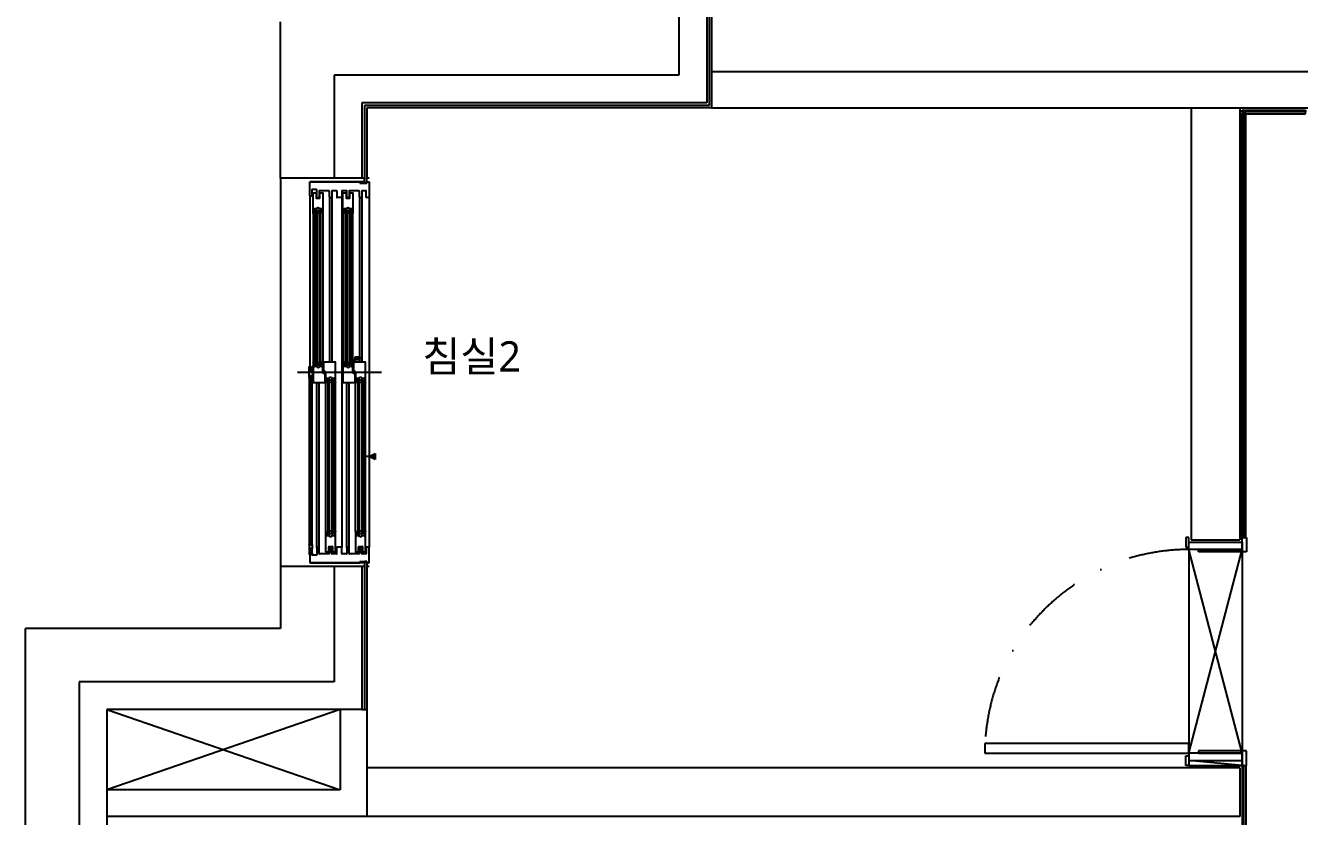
# Model space of a CAD drawing. Header units: millimetres. Extents: x -33000 to 294000, y 0 to 42408.
# Drawn here: x 49606 to 54876, y 17030 to 20289 of the extents above; entities that cross this region are included whole.
import ezdxf
from ezdxf.enums import TextEntityAlignment as Align

# ---------------------------------------------------------------- set-up
doc = ezdxf.new("R2010")
doc.units = ezdxf.units.MM
doc.header["$LTSCALE"] = 50
doc.linetypes.add('DASHDOTX2', pattern=[2, 1, -0.5, 0, -0.5])
doc.layers.add('arch', color=8, linetype='Continuous')
doc.layers.add('실명', color=9, linetype='Continuous')
doc.styles.add('FORTELINE', font='malgun.ttf')

msp = doc.modelspace()

# ---------------------------------------------------------------- hatches: boundary and pattern name
at = {"layer": 'arch'}
h = msp.add_hatch(color=256, dxfattribs=at)
h.dxf.hatch_style = 1
h.paths.add_polyline_path([(51046.2, 18525), (51046.2, 18500), (51021.2, 18512.5)])

# ---------------------------------------------------------------- linework, layer by layer
for p, q in [((52296.2, 20809.6), (52296.2, 20084.6)), ((52411.2, 20809.6), (52411.2, 19969.6)), ((52421.2, 20809.6), (52421.2, 19959.6)), ((52431.2, 20809.6), (52431.2, 19949.6)), ((50656.2, 19659.6), (50656.2, 20304.6)), ((50876.2, 20084.6), (50876.2, 19659.6)), ((52296.2, 20084.6), (50876.2, 20084.6)), ((52431.2, 20099.6), (54886.2, 20099.6)), ((50991.2, 19969.6), (50991.2, 19659.6)), ((52411.2, 19969.6), (50991.2, 19969.6)), ((51001.2, 19959.6), (51001.2, 19659.6)), ((52421.2, 19959.6), (51001.2, 19959.6)), ((51011.2, 19949.6), (51011.2, 19659.6)), ((52431.2, 19949.6), (51011.2, 19949.6)), ((52431.2, 19949.6), (54886.2, 19949.6)), ((54406.2, 19949.6), (54406.2, 18169.6)), ((54406.2, 19949.6), (54606.2, 19949.6)), ((54606.2, 19949.6), (54606.2, 18169.6)), ((54616.2, 19933.6), (54616.2, 19939.6)), ((54616.2, 19939.6), (54876.2, 19939.6)), ((54616.2, 19933.6), (54616.2, 19924.6)), ((54876.2, 19933.6), (54616.2, 19933.6)), ((54616.2, 19924.6), (54876.2, 19924.6)), ((54616.2, 19924.6), (54622.2, 19924.6)), ((54616.2, 18179.6), (54616.2, 19924.6)), ((54631.2, 19924.6), (54622.2, 19924.6)), ((54622.2, 19924.6), (54622.2, 18179.6)), ((54631.2, 18179.6), (54631.2, 19924.6)), ((54876.2, 19939.6), (54876.2, 19933.6)), ((54876.2, 19924.6), (54876.2, 19933.6)), ((50876.2, 19659.6), (50656.2, 19659.6)), ((50656.2, 19659.6), (50656.2, 18059.6)), ((51001.7, 19659.6), (50776.2, 19659.6)), ((51001.7, 19638.6), (51001.7, 19659.6)), ((51021.2, 19659.6), (51011.2, 19659.6)), ((51011.2, 19638.6), (51011.2, 19659.6)), ((51001.7, 19644.6), (50776.2, 19644.6)), ((50776.2, 19644.6), (50983.2, 19644.6)), ((50776.2, 19586.6), (50776.2, 19644.6)), ((50784.2, 19611.6), (50784.2, 19586.6)), ((50804.2, 19612.6), (50785.2, 19612.6)), ((50805.2, 19583.1), (50805.2, 19611.6)), ((50815.2, 19606.6), (50815.2, 19583.1)), ((50856.2, 19607.6), (50816.2, 19607.6)), ((50857.2, 19583.1), (50857.2, 19606.6)), ((50867.2, 19606.6), (50867.2, 19583.1)), ((50886.7, 19607.6), (50868.2, 19607.6)), ((50887.7, 19606.6), (50887.7, 19580.6)), ((50908.2, 19606.6), (50908.2, 19580.6)), ((50927.7, 19607.6), (50909.2, 19607.6)), ((50928.7, 19583.1), (50928.7, 19606.6)), ((50938.7, 19606.6), (50938.7, 19583.1)), ((50979.7, 19607.6), (50939.7, 19607.6)), ((50980.7, 19583.1), (50980.7, 19606.6)), ((50983.2, 19638.6), (50983.2, 19644.6)), ((50983.2, 19638.6), (51011.2, 19638.6)), ((50990.7, 19606.6), (50990.7, 19583.1)), ((51008.2, 19607.6), (50991.7, 19607.6)), ((51011.2, 19638.6), (51001.7, 19638.6)), ((51009.2, 19580.6), (51009.2, 19606.6)), ((51011.2, 19644.6), (51011.2, 19638.6)), ((51011.2, 19644.6), (51021.2, 19644.6)), ((51021.2, 19644.6), (51021.2, 19580.6)), ((50776.2, 19586.6), (50776.2, 18860)), ((50783.2, 19585.6), (50777.2, 19585.6)), ((50789.7, 19515.1), (50789.7, 19599.1)), ((50790.2, 19599.6), (50801.7, 19599.6)), ((50802.2, 19599.1), (50802.2, 19578.3)), ((50803.2, 19577.3), (50817.2, 19577.3)), ((50806.3, 19582.6), (50805.7, 19582.6)), ((50814.7, 19582.6), (50814.1, 19582.6)), ((50818.2, 19578.3), (50818.2, 19599.1)), ((50818.7, 19599.6), (50830.2, 19599.6)), ((50830.7, 19599.1), (50830.7, 19515.1)), ((50857.2, 19583.1), (50857.2, 18902.1)), ((50858.3, 19582.6), (50857.7, 19582.6)), ((50866.7, 19582.6), (50866.1, 19582.6)), ((50867.2, 19583.1), (50867.2, 18902.1)), ((50907.2, 19579.6), (50888.7, 19579.6)), ((50908.2, 19580.6), (50908.2, 18138.6)), ((50913.2, 19515.1), (50913.2, 19599.1)), ((50913.7, 19599.6), (50925.2, 19599.6)), ((50925.7, 19599.1), (50925.7, 19578.3)), ((50926.7, 19577.3), (50940.7, 19577.3)), ((50929.8, 19582.6), (50929.2, 19582.6)), ((50938.2, 19582.6), (50937.6, 19582.6)), ((50941.7, 19578.3), (50941.7, 19599.1)), ((50942.2, 19599.6), (50953.7, 19599.6)), ((50954.2, 19599.1), (50954.2, 19515.1)), ((50980.7, 19583.1), (50980.7, 18921.6)), ((50981.8, 19582.6), (50981.2, 19582.6)), ((50990.2, 19582.6), (50989.6, 19582.6)), ((50990.7, 19583.1), (50990.7, 18902.1)), ((51020.2, 19579.6), (51010.2, 19579.6)), ((51021.2, 19580.6), (51021.2, 18138.6)), ((50789.7, 19515.1), (50789.7, 18901.6)), ((50797.2, 19516.6), (50790.7, 19516.6)), ((50790.7, 19516.6), (50790.7, 19515.1)), ((50794.7, 19533.1), (50794.7, 19518.1)), ((50794.7, 19518.1), (50795.7, 19518.1)), ((50805.4, 19533.6), (50795.2, 19533.6)), ((50796.2, 19518.6), (50796.2, 19521.6)), ((50796.2, 19521.6), (50797.7, 19521.6)), ((50796.7, 19516.6), (50799.2, 19514)), ((50797.7, 19521.6), (50797.7, 19517.1)), ((50799.2, 19526.6), (50799.2, 18890.1)), ((50799.2, 19526.6), (50821.2, 19526.6)), ((50805.2, 19526.6), (50805.2, 18890.1)), ((50805.2, 19516.6), (50815.2, 19516.6)), ((50807.6, 19536.9), (50805.9, 19533.9)), ((50812.4, 19537.1), (50808, 19537.1)), ((50814.6, 19533.9), (50812.9, 19536.9)), ((50825.2, 19533.6), (50815, 19533.6)), ((50815.2, 19526.6), (50815.2, 18890.1)), ((50821.2, 19526.6), (50821.2, 18890.1)), ((50823.8, 19516.6), (50821.2, 19514)), ((50822.7, 19517.1), (50822.7, 19521.6)), ((50822.7, 19521.6), (50824.2, 19521.6)), ((50829.7, 19516.6), (50823.2, 19516.6)), ((50824.2, 19521.6), (50824.2, 19518.6)), ((50824.7, 19518.1), (50825.7, 19518.1)), ((50825.7, 19518.1), (50825.7, 19533.1)), ((50829.7, 19515.1), (50829.7, 19516.6)), ((50830.7, 19515.1), (50830.7, 18901.6)), ((50913.2, 19515.1), (50913.2, 18901.6)), ((50920.7, 19516.6), (50914.2, 19516.6)), ((50914.2, 19516.6), (50914.2, 19515.1)), ((50918.2, 19533.1), (50918.2, 19518.1)), ((50918.2, 19518.1), (50919.2, 19518.1)), ((50928.9, 19533.6), (50918.7, 19533.6)), ((50919.7, 19518.6), (50919.7, 19521.6)), ((50919.7, 19521.6), (50921.2, 19521.6)), ((50920.2, 19516.6), (50922.7, 19514)), ((50921.2, 19521.6), (50921.2, 19517.1)), ((50922.7, 19526.6), (50944.7, 19526.6)), ((50922.7, 19526.6), (50922.7, 18890.1)), ((50928.7, 19526.6), (50928.7, 18890.1)), ((50928.7, 19516.6), (50938.7, 19516.6)), ((50931.1, 19536.9), (50929.4, 19533.9)), ((50935.9, 19537.1), (50931.5, 19537.1)), ((50938.1, 19533.9), (50936.4, 19536.9)), ((50948.7, 19533.6), (50938.5, 19533.6)), ((50938.7, 19526.6), (50938.7, 18890.1)), ((50944.7, 19526.6), (50944.7, 18890.1)), ((50947.3, 19516.6), (50944.7, 19514)), ((50946.2, 19517.1), (50946.2, 19521.6)), ((50946.2, 19521.6), (50947.7, 19521.6)), ((50953.2, 19516.6), (50946.7, 19516.6)), ((50947.7, 19521.6), (50947.7, 19518.6)), ((50948.2, 19518.1), (50949.2, 19518.1)), ((50949.2, 19518.1), (50949.2, 19533.1)), ((50953.2, 19515.1), (50953.2, 19516.6)), ((50954.2, 18901.6), (50954.2, 19515.1)), ((50961.5, 18920.6), (50961.2, 18913)), ((50983.6, 18921.6), (50962.5, 18921.6)), ((50965, 18918.5), (50983.4, 18921.4)), ((50984.6, 18920.6), (50984.6, 18915.3)), ((50774.2, 18844), (50774.2, 18882.5)), ((50775.2, 18882.5), (50775.2, 18860.5)), ((50785.2, 18860.5), (50785.2, 18882.5)), ((50785.7, 18883), (50787.7, 18883)), ((50786.2, 18882), (50786.2, 18860.5)), ((50787.4, 18882), (50786.2, 18882)), ((50787.4, 18880.5), (50787.4, 18882)), ((50788.2, 18880.5), (50787.4, 18880.5)), ((50788.2, 18882.5), (50788.2, 18880.5)), ((50789.7, 18901.6), (50789.7, 18817.6)), ((50790.7, 18900.1), (50790.7, 18901.6)), ((50797.2, 18900.1), (50790.7, 18900.1)), ((50794.7, 18883.6), (50794.7, 18898.6)), ((50794.7, 18898.6), (50795.7, 18898.6)), ((50805.9, 18883.1), (50795.2, 18883.1)), ((50796.2, 18898.1), (50796.2, 18895.1)), ((50796.2, 18895.1), (50797.7, 18895.1)), ((50796.7, 18900.1), (50799.2, 18902.7)), ((50797.7, 18895.1), (50797.7, 18899.6)), ((50799.2, 18890.1), (50821.2, 18890.1)), ((50805.2, 18900.1), (50815.2, 18900.1)), ((50808.1, 18879.9), (50806.4, 18882.9)), ((50812.9, 18879.6), (50808.5, 18879.6)), ((50815.1, 18882.9), (50813.4, 18879.9)), ((50825.2, 18883.1), (50815.5, 18883.1)), ((50823.8, 18900.1), (50821.2, 18902.7)), ((50822.7, 18899.6), (50822.7, 18895.1)), ((50822.7, 18895.1), (50824.2, 18895.1)), ((50825.2, 18900.1), (50823.2, 18900.1)), ((50824.2, 18895.1), (50824.2, 18898.1)), ((50824.7, 18898.6), (50825.7, 18898.6)), ((50825.7, 18899.6), (50825.2, 18900.1)), ((50826.2, 18900.1), (50825.7, 18899.6)), ((50825.7, 18898.6), (50825.7, 18883.6)), ((50829.7, 18900.1), (50826.2, 18900.1)), ((50829.7, 18901.6), (50829.7, 18900.1)), ((50830.7, 18858.1), (50830.7, 18901.6)), ((50833.2, 18901.6), (50833.2, 18865.6)), ((50882.2, 18902.1), (50833.7, 18902.1)), ((50882.7, 18817.6), (50882.7, 18901.6)), ((50913.2, 18901.6), (50913.2, 18817.6)), ((50914.2, 18900.1), (50914.2, 18901.6)), ((50920.7, 18900.1), (50914.2, 18900.1)), ((50918.2, 18883.6), (50918.2, 18898.6)), ((50918.2, 18898.6), (50919.2, 18898.6)), ((50929.4, 18883.1), (50918.7, 18883.1)), ((50919.7, 18898.1), (50919.7, 18895.1)), ((50919.7, 18895.1), (50921.2, 18895.1)), ((50920.2, 18900.1), (50922.7, 18902.7)), ((50921.2, 18895.1), (50921.2, 18899.6)), ((50922.7, 18890.1), (50944.7, 18890.1)), ((50928.7, 18900.1), (50938.7, 18900.1)), ((50931.6, 18879.9), (50929.9, 18882.9)), ((50936.4, 18879.6), (50932, 18879.6)), ((50938.6, 18882.9), (50936.9, 18879.9)), ((50948.7, 18883.1), (50939, 18883.1)), ((50947.3, 18900.1), (50944.7, 18902.7)), ((50946.2, 18899.6), (50946.2, 18895.1)), ((50946.2, 18895.1), (50947.7, 18895.1)), ((50953.2, 18900.1), (50946.7, 18900.1)), ((50947.7, 18895.1), (50947.7, 18898.1)), ((50948.2, 18898.6), (50949.2, 18898.6)), ((50949.2, 18898.6), (50949.2, 18883.6)), ((50953.2, 18901.6), (50953.2, 18900.1)), ((50954.2, 18858.1), (50954.2, 18901.6)), ((50956.7, 18901.6), (50956.7, 18865.6)), ((51005.7, 18902.1), (50957.2, 18902.1)), ((50957.7, 18902.1), (50957.7, 18904.7)), ((50957.7, 18904.7), (50980.4, 18904.7)), ((50961.2, 18913), (50959.9, 18904.7)), ((50963.5, 18914.3), (50961.2, 18914.3)), ((50980.7, 18913), (50961.2, 18913)), ((50963.5, 18914.3), (50963.5, 18916.6)), ((50983.6, 18914.3), (50963.5, 18914.3)), ((50980.4, 18904.7), (50980.4, 18902.1)), ((50980.7, 18913), (50980.7, 18914.3)), ((50984.7, 18902.1), (50980.7, 18913)), ((51006.2, 18817.6), (51006.2, 18901.6)), ((51071.2, 18859.6), (50726.2, 18859.6)), ((50774.2, 18841.1), (50774.2, 18152.6)), ((50774.2, 18837.5), (50774.2, 18838)), ((50779.7, 18845), (50775.2, 18845)), ((50775.2, 18845), (50775.2, 18844)), ((50775.2, 18838), (50775.2, 18837.5)), ((50775.2, 18837.5), (50779.7, 18837.5)), ((50785.7, 18836.5), (50775.2, 18836.5)), ((50775.7, 18860), (50784.7, 18860)), ((50776.2, 18836.5), (50776.2, 18157.1)), ((50780.2, 18838), (50780.2, 18844.5)), ((50781.2, 18844.5), (50781.2, 18838)), ((50787.2, 18845), (50781.7, 18845)), ((50781.7, 18837.5), (50785.7, 18837.5)), ((50784.2, 18845), (50784.2, 18837.5)), ((50784.2, 18836.5), (50784.2, 18157.1)), ((50786.7, 18860), (50787.7, 18860)), ((50788.2, 18859.5), (50788.2, 18846)), ((50790.2, 18817.1), (50838.7, 18817.1)), ((50805.2, 18136.1), (50805.2, 18817.1)), ((50815.2, 18136.1), (50815.2, 18817.1)), ((50834.8, 18853.6), (50830.7, 18858.1)), ((50833.2, 18865.6), (50834.2, 18857)), ((50834.7, 18856.6), (50834.8, 18856.6)), ((50836.2, 18853.6), (50834.8, 18853.6)), ((50835.3, 18857), (50836.2, 18865.6)), ((50836.2, 18865.6), (50837.7, 18865.6)), ((50837.2, 18862.2), (50836.2, 18853.6)), ((50837.7, 18865.6), (50841.7, 18861.2)), ((50837.8, 18862.6), (50837.7, 18862.6)), ((50839.2, 18853.6), (50838.3, 18862.2)), ((50839.2, 18817.6), (50839.2, 18853.6)), ((50841.7, 18861.2), (50841.7, 18817.6)), ((50841.7, 18817.6), (50841.7, 18204.1)), ((50842.7, 18817.6), (50842.7, 18819.1)), ((50842.7, 18819.1), (50849.2, 18819.1)), ((50846.7, 18820.6), (50846.7, 18835.6)), ((50847.7, 18820.6), (50846.7, 18820.6)), ((50847.2, 18836.1), (50856.9, 18836.1)), ((50849.7, 18824.1), (50848.2, 18824.1)), ((50848.2, 18824.1), (50848.2, 18821.1)), ((50848.2, 18819.1), (50850.7, 18816.5)), ((50849.7, 18819.6), (50849.7, 18824.1)), ((50850.7, 18829.1), (50872.7, 18829.1)), ((50850.7, 18829.1), (50850.7, 18195.9)), ((50856.7, 18829.1), (50856.7, 18195.9)), ((50856.7, 18819.1), (50866.7, 18819.1)), ((50857.4, 18836.4), (50859.1, 18839.4)), ((50859.5, 18839.6), (50863.9, 18839.6)), ((50864.4, 18839.4), (50866.1, 18836.4)), ((50866.5, 18836.1), (50877.2, 18836.1)), ((50866.7, 18829.1), (50866.7, 18195.9)), ((50872.7, 18829.1), (50872.7, 18195.9)), ((50875.3, 18819.1), (50872.7, 18816.5)), ((50876.2, 18824.1), (50874.7, 18824.1)), ((50874.7, 18824.1), (50874.7, 18819.6)), ((50875.2, 18819.1), (50881.7, 18819.1)), ((50876.2, 18821.1), (50876.2, 18824.1)), ((50877.7, 18820.6), (50876.7, 18820.6)), ((50877.7, 18835.6), (50877.7, 18820.6)), ((50881.7, 18819.1), (50881.7, 18817.6)), ((50882.7, 18204.1), (50882.7, 18817.6)), ((50913.7, 18817.1), (50962.2, 18817.1)), ((50928.7, 18136.1), (50928.7, 18817.1)), ((50938.7, 18136.1), (50938.7, 18817.1)), ((50958.3, 18853.6), (50954.2, 18858.1)), ((50956.7, 18865.6), (50957.7, 18857)), ((50958.2, 18856.6), (50958.3, 18856.6)), ((50959.7, 18853.6), (50958.3, 18853.6)), ((50958.8, 18857), (50959.7, 18865.6)), ((50959.7, 18865.6), (50961.2, 18865.6)), ((50960.7, 18862.2), (50959.7, 18853.6)), ((50961.2, 18865.6), (50965.2, 18861.2)), ((50961.3, 18862.6), (50961.2, 18862.6)), ((50962.7, 18853.6), (50961.8, 18862.2)), ((50962.7, 18817.6), (50962.7, 18853.6)), ((50965.2, 18861.2), (50965.2, 18817.6)), ((50965.2, 18204.1), (50965.2, 18817.6)), ((50966.2, 18817.6), (50966.2, 18819.1)), ((50966.2, 18819.1), (50972.7, 18819.1)), ((50970.2, 18820.6), (50970.2, 18835.6)), ((50971.2, 18820.6), (50970.2, 18820.6)), ((50970.7, 18836.1), (50980.4, 18836.1)), ((50973.2, 18824.1), (50971.7, 18824.1)), ((50971.7, 18824.1), (50971.7, 18821.1)), ((50971.7, 18819.1), (50974.2, 18816.5)), ((50973.2, 18819.6), (50973.2, 18824.1)), ((50974.2, 18829.1), (50996.2, 18829.1)), ((50974.2, 18829.1), (50974.2, 18195.9)), ((50980.2, 18829.1), (50980.2, 18195.9)), ((50980.2, 18819.1), (50990.2, 18819.1)), ((50980.9, 18836.4), (50982.6, 18839.4)), ((50983, 18839.6), (50987.4, 18839.6)), ((50987.9, 18839.4), (50989.6, 18836.4)), ((50990, 18836.1), (51000.7, 18836.1)), ((50990.2, 18829.1), (50990.2, 18195.9)), ((50996.2, 18829.1), (50996.2, 18195.9)), ((50998.8, 18819.1), (50996.2, 18816.5)), ((50999.7, 18824.1), (50998.2, 18824.1)), ((50998.2, 18824.1), (50998.2, 18819.6)), ((50998.7, 18819.1), (51005.2, 18819.1)), ((50999.7, 18821.1), (50999.7, 18824.1)), ((51001.2, 18820.6), (51000.2, 18820.6)), ((51001.2, 18835.6), (51001.2, 18820.6)), ((51005.2, 18819.1), (51005.2, 18817.6)), ((51006.2, 18204.1), (51006.2, 18817.6)), ((51021.2, 18512.5), (50996.2, 18512.5)), ((51021.2, 18512.5), (51046.2, 18525)), ((51046.2, 18500), (51021.2, 18512.5)), ((51046.2, 18525), (51046.2, 18500)), ((50841.7, 18204.1), (50841.7, 18120.1)), ((50842.7, 18202.6), (50842.7, 18204.1)), ((50849.2, 18202.6), (50842.7, 18202.6)), ((50846.7, 18186.1), (50846.7, 18201.1)), ((50846.7, 18201.1), (50847.7, 18201.1)), ((50857.4, 18185.6), (50847.2, 18185.6)), ((50848.2, 18202.6), (50850.7, 18205.2)), ((50848.2, 18200.6), (50848.2, 18197.6)), ((50848.2, 18197.6), (50849.7, 18197.6)), ((50849.7, 18197.6), (50849.7, 18202.1)), ((50850.7, 18195.9), (50872.7, 18195.9)), ((50856.7, 18205.9), (50866.7, 18205.9)), ((50859.6, 18182.4), (50857.9, 18185.4)), ((50864.4, 18182.1), (50860, 18182.1)), ((50866.6, 18185.4), (50864.9, 18182.4)), ((50877.2, 18185.6), (50867, 18185.6)), ((50875.3, 18202.6), (50872.7, 18205.2)), ((50874.7, 18202.1), (50874.7, 18197.6)), ((50874.7, 18197.6), (50876.2, 18197.6)), ((50881.7, 18202.6), (50875.2, 18202.6)), ((50876.2, 18197.6), (50876.2, 18200.6)), ((50876.7, 18201.1), (50877.7, 18201.1)), ((50877.7, 18201.1), (50877.7, 18186.1)), ((50881.7, 18204.1), (50881.7, 18202.6)), ((50882.7, 18120.1), (50882.7, 18204.1)), ((50965.2, 18204.1), (50965.2, 18120.1)), ((50966.2, 18202.6), (50966.2, 18204.1)), ((50972.7, 18202.6), (50966.2, 18202.6)), ((50970.2, 18186.1), (50970.2, 18201.1)), ((50970.2, 18201.1), (50971.2, 18201.1)), ((50980.9, 18185.6), (50970.7, 18185.6)), ((50971.7, 18202.6), (50974.2, 18205.2)), ((50971.7, 18200.6), (50971.7, 18197.6)), ((50971.7, 18197.6), (50973.2, 18197.6)), ((50973.2, 18197.6), (50973.2, 18202.1)), ((50974.2, 18195.9), (50996.2, 18195.9)), ((50980.2, 18205.9), (50990.2, 18205.9)), ((50983.1, 18182.4), (50981.4, 18185.4)), ((50987.9, 18182.1), (50983.5, 18182.1)), ((50990.1, 18185.4), (50988.4, 18182.4)), ((51000.7, 18185.6), (50990.5, 18185.6)), ((50998.8, 18202.6), (50996.2, 18205.2)), ((50998.2, 18202.1), (50998.2, 18197.6)), ((50998.2, 18197.6), (50999.7, 18197.6)), ((51005.2, 18202.6), (50998.7, 18202.6)), ((50999.7, 18197.6), (50999.7, 18200.6)), ((51000.2, 18201.1), (51001.2, 18201.1)), ((51001.2, 18201.1), (51001.2, 18186.1)), ((51005.2, 18204.1), (51005.2, 18202.6)), ((51006.2, 18120.1), (51006.2, 18204.1)), ((50774.2, 18156.1), (50774.2, 18155.6)), ((50774.2, 18149.6), (50774.2, 18111.1)), ((50785.7, 18157.1), (50775.2, 18157.1)), ((50775.2, 18155.6), (50775.2, 18156.1)), ((50775.2, 18156.1), (50779.7, 18156.1)), ((50775.2, 18148.6), (50775.2, 18149.6)), ((50779.7, 18148.6), (50775.2, 18148.6)), ((50775.2, 18111.1), (50775.2, 18133.1)), ((50775.7, 18133.6), (50784.7, 18133.6)), ((50776.2, 18132.6), (50776.2, 18074.6)), ((50783.2, 18133.6), (50777.2, 18133.6)), ((50780.2, 18155.6), (50780.2, 18149.1)), ((50781.2, 18149.1), (50781.2, 18155.6)), ((50781.7, 18156.1), (50785.7, 18156.1)), ((50787.2, 18148.6), (50781.7, 18148.6)), ((50784.2, 18156.1), (50784.2, 18148.6)), ((50784.2, 18107.6), (50784.2, 18132.6)), ((50785.2, 18133.1), (50785.2, 18111.1)), ((50786.2, 18111.6), (50786.2, 18133.1)), ((50786.7, 18133.6), (50787.7, 18133.6)), ((50788.2, 18134.1), (50788.2, 18147.6)), ((50805.2, 18136.1), (50805.2, 18107.6)), ((50806.3, 18136.6), (50805.7, 18136.6)), ((50814.7, 18136.6), (50814.1, 18136.6)), ((50815.2, 18112.6), (50815.2, 18136.1)), ((50854.2, 18120.1), (50854.2, 18140.9)), ((50855.2, 18141.9), (50869.2, 18141.9)), ((50857.2, 18136.1), (50857.2, 18112.6)), ((50858.3, 18136.6), (50857.7, 18136.6)), ((50866.7, 18136.6), (50866.1, 18136.6)), ((50867.2, 18112.6), (50867.2, 18136.1)), ((50870.2, 18140.9), (50870.2, 18120.1)), ((50887.7, 18112.6), (50887.7, 18138.6)), ((50907.2, 18139.6), (50888.7, 18139.6)), ((50908.2, 18112.6), (50908.2, 18138.6)), ((50928.7, 18136.1), (50928.7, 18112.6)), ((50929.8, 18136.6), (50929.2, 18136.6)), ((50938.2, 18136.6), (50937.6, 18136.6)), ((50938.7, 18112.6), (50938.7, 18136.1)), ((50977.7, 18120.1), (50977.7, 18140.9)), ((50978.7, 18141.9), (50992.7, 18141.9)), ((50980.7, 18136.1), (50980.7, 18112.6)), ((50981.8, 18136.6), (50981.2, 18136.6)), ((50990.2, 18136.6), (50989.6, 18136.6)), ((50990.7, 18112.6), (50990.7, 18136.1)), ((50993.7, 18140.9), (50993.7, 18120.1)), ((51009.2, 18138.6), (51009.2, 18112.6)), ((51020.2, 18139.6), (51010.2, 18139.6)), ((51021.2, 18074.6), (51021.2, 18138.6)), ((54384.2, 18179.6), (54384.2, 18139.6)), ((54396.2, 18179.6), (54384.2, 18179.6)), ((54384.2, 18139.6), (54396.2, 18139.6)), ((54396.2, 18139.6), (54396.2, 18179.6)), ((54396.2, 18129.6), (54396.2, 18159.6)), ((54396.2, 18159.6), (54616.2, 18159.6)), ((54616.2, 18129.6), (54396.2, 18129.6)), ((54616.2, 17289.6), (54396.2, 18129.6)), ((54396.2, 18129.6), (54396.2, 17289.6)), ((54396.2, 17289.6), (54616.2, 18129.6)), ((54406.2, 18169.6), (54606.2, 18169.6)), ((54436.2, 18119.6), (54436.2, 18129.6)), ((54436.2, 18129.6), (54616.2, 18129.6)), ((54622.2, 18179.6), (54616.2, 18179.6)), ((54616.2, 18159.6), (54616.2, 18129.6)), ((54616.2, 18129.6), (54616.2, 18124.6)), ((54616.2, 18129.6), (54616.2, 17289.6)), ((54622.2, 18179.6), (54631.2, 18179.6)), ((50804.2, 18106.6), (50785.2, 18106.6)), ((50785.7, 18110.6), (50787.7, 18110.6)), ((50787.4, 18111.6), (50786.2, 18111.6)), ((50788.2, 18113.1), (50787.4, 18113.1)), ((50787.4, 18113.1), (50787.4, 18111.6)), ((50788.2, 18111.1), (50788.2, 18113.1)), ((50856.2, 18111.6), (50816.2, 18111.6)), ((50842.2, 18119.6), (50853.7, 18119.6)), ((50886.7, 18111.6), (50868.2, 18111.6)), ((50870.7, 18119.6), (50882.2, 18119.6)), ((50927.7, 18111.6), (50909.2, 18111.6)), ((50979.7, 18111.6), (50939.7, 18111.6)), ((50965.7, 18119.6), (50977.2, 18119.6)), ((50983.2, 18080.6), (50983.2, 18074.6)), ((50983.2, 18080.6), (51011.2, 18080.6)), ((51008.2, 18111.6), (50991.7, 18111.6)), ((50994.2, 18119.6), (51005.7, 18119.6)), ((51001.7, 18080.6), (51001.7, 18059.6)), ((51011.2, 18080.6), (51001.7, 18080.6)), ((51005.2, 18119.6), (51005.7, 18119.6)), ((51011.2, 18080.6), (51011.2, 18059.6)), ((51011.2, 18074.6), (51011.2, 18080.6)), ((54611.2, 18119.6), (54436.2, 18119.6)), ((54616.2, 18124.6), (54611.2, 18124.6)), ((54611.2, 18124.6), (54611.2, 18119.6)), ((50876.2, 18059.6), (50656.2, 18059.6)), ((50656.2, 18059.6), (50656.2, 17804.6)), ((51001.7, 18074.6), (50776.2, 18074.6)), ((50776.2, 18074.6), (50983.2, 18074.6)), ((51001.7, 18059.6), (50776.2, 18059.6)), ((50876.2, 18059.6), (50876.2, 17584.6)), ((50991.2, 18059.6), (50991.2, 17469.6)), ((51001.2, 18059.6), (51001.2, 17469.6)), ((51011.2, 18074.6), (51021.2, 18074.6)), ((51011.2, 18059.6), (51011.2, 17469.6)), ((51021.2, 18059.6), (51011.2, 18059.6)), ((50656.2, 17804.6), (49606.2, 17804.6)), ((49606.2, 16819.6), (49606.2, 17804.6)), ((50876.2, 17584.6), (49826.2, 17584.6)), ((49826.2, 17584.6), (49826.2, 16819.6)), ((50991.2, 17469.6), (49941.2, 17469.6)), ((49941.2, 17469.6), (49941.2, 16819.6)), ((49941.2, 17469.6), (50901.2, 17139.6)), ((50901.2, 17469.6), (49941.2, 17139.6)), ((50901.2, 17469.6), (50901.2, 17139.6)), ((50991.2, 17469.6), (51011.2, 17469.6)), ((51011.2, 17469.6), (51011.2, 17029.6)), ((54396.2, 17289.6), (54396.2, 17259.6)), ((54616.2, 17289.6), (54396.2, 17289.6)), ((54611.2, 17299.6), (54436.2, 17299.6)), ((54436.2, 17299.6), (54436.2, 17289.6)), ((54436.2, 17289.6), (54616.2, 17289.6)), ((54611.2, 17294.6), (54611.2, 17299.6)), ((54616.2, 17294.6), (54611.2, 17294.6)), ((54616.2, 17289.6), (54616.2, 17294.6)), ((54616.2, 17259.6), (54616.2, 17289.6)), ((54384.2, 17239.6), (54384.2, 17279.6)), ((54384.2, 17279.6), (54396.2, 17279.6)), ((54396.2, 17239.6), (54384.2, 17239.6)), ((54396.2, 17279.6), (54396.2, 17239.6)), ((54396.2, 17259.6), (54396.2, 17239.6)), ((54616.2, 17239.6), (54396.2, 17259.6)), ((54396.2, 17259.6), (54616.2, 17259.6)), ((54396.2, 17239.6), (54616.2, 17239.6)), ((54616.2, 17239.6), (54616.2, 17259.6)), ((54622.2, 17239.6), (54616.2, 17239.6)), ((54616.2, 17239.6), (54616.2, 16709.6)), ((54622.2, 17239.6), (54631.2, 17239.6)), ((54622.2, 16709.6), (54622.2, 17239.6)), ((54631.2, 17239.6), (54631.2, 16709.6)), ((54606.2, 17229.6), (51011.2, 17229.6)), ((54606.2, 17229.6), (54606.2, 17029.6)), ((50901.2, 17139.6), (49941.2, 17139.6)), ((54606.2, 17029.6), (49941.2, 17029.6))]:
    msp.add_line(p, q, dxfattribs=at)
at = {"layer": 'arch', "linetype": 'Continuous', "ltscale": 4}
for p, q in [((54616.2, 18179.6), (54634.2, 18179.6)), ((54616.2, 18119.6), (54616.2, 18179.6)), ((54634.2, 18179.6), (54634.2, 18119.6)), ((54634.2, 18119.6), (54616.2, 18119.6)), ((54396.2, 17329.6), (53556.2, 17329.6)), ((53556.2, 17329.6), (53556.2, 17289.6)), ((53556.2, 17289.6), (54396.2, 17289.6)), ((54396.2, 17289.6), (54396.2, 17329.6)), ((54634.2, 17299.6), (54616.2, 17299.6)), ((54616.2, 17299.6), (54616.2, 17239.6)), ((54634.2, 17239.6), (54634.2, 17299.6)), ((54616.2, 17239.6), (54634.2, 17239.6))]:
    msp.add_line(p, q, dxfattribs=at)
at = {"layer": 'arch'}
for centre in [(50777.2, 18841.1, 0), (50777.2, 18152.6, 0)]:
    msp.add_circle(centre, 3, dxfattribs=at)
for centre, radius, start, end in [((50785.2, 19611.6), 1, 90, 180), ((50804.2, 19611.6), 1, 0, 90), ((50816.2, 19606.6), 1, 90, 180), ((50856.2, 19606.6), 1, 0, 90), ((50868.2, 19606.6), 1, 90, 180), ((50886.7, 19606.6), 1, 0, 90), ((50909.2, 19606.6), 1, 90, 180), ((50927.7, 19606.6), 1, 0, 90), ((50939.7, 19606.6), 1, 90, 180), ((50979.7, 19606.6), 1, 0, 90), ((50991.7, 19606.6), 1, 90, 180), ((51008.2, 19606.6), 1, 0, 90), ((50777.2, 19586.6), 1, 180, 270), ((50783.2, 19586.6), 1, 270, 0), ((50790.2, 19599.1), 0.5, 90, 180), ((50801.7, 19599.1), 0.5, 0, 90), ((50803.2, 19578.3), 1, 180, 270), ((50805.7, 19583.1), 0.5, 180, 270), ((50806.3, 19581.6), 1, 14.4775, 90), ((50810.2, 19582.6), 3, 194.4775, 345.5225), ((50814.1, 19581.6), 1, 90, 165.5225), ((50814.7, 19583.1), 0.5, 270, 0), ((50817.2, 19578.3), 1, 270, 0), ((50818.7, 19599.1), 0.5, 90, 180), ((50830.2, 19599.1), 0.5, 0, 90), ((50857.7, 19583.1), 0.5, 179.9997, 270), ((50858.3, 19581.6), 1, 14.4775, 90), ((50862.2, 19582.6), 3, 194.4775, 345.5225), ((50866.1, 19581.6), 1, 90, 165.5225), ((50866.7, 19583.1), 0.5, 270, 0), ((50888.7, 19580.6), 1, 180, 270), ((50907.2, 19580.6), 1, 270, 0), ((50913.7, 19599.1), 0.5, 90, 180), ((50925.2, 19599.1), 0.5, 0, 90), ((50926.7, 19578.3), 1, 180, 270), ((50929.2, 19583.1), 0.5, 180, 270), ((50929.8, 19581.6), 1, 14.4775, 90), ((50933.7, 19582.6), 3, 194.4775, 345.5225), ((50937.6, 19581.6), 1, 90, 165.5225), ((50938.2, 19583.1), 0.5, 270, 0), ((50940.7, 19578.3), 1, 270, 0), ((50942.2, 19599.1), 0.5, 90, 180), ((50953.7, 19599.1), 0.5, 0, 90), ((50981.2, 19583.1), 0.5, 180, 270), ((50981.8, 19581.6), 1, 14.4775, 90), ((50985.7, 19582.6), 3, 194.4775, 345.5225), ((50989.6, 19581.6), 1, 90, 165.5225), ((50990.2, 19583.1), 0.5, 270, 0), ((51010.2, 19580.6), 1, 180, 270), ((51020.2, 19580.6), 1, 270, 0), ((50790.2, 19515.1), 0.5, 180, 0), ((50795.2, 19533.1), 0.5, 90, 180), ((50795.7, 19518.6), 0.5, 270, 0), ((50797.2, 19517.1), 0.5, 270, 0), ((50805.4, 19534.1), 0.5, 270, 330.2551), ((50808, 19536.6), 0.5, 90, 150.2551), ((50812.4, 19536.6), 0.5, 29.7449, 90), ((50815, 19534.1), 0.5, 209.7449, 270), ((50823.2, 19517.1), 0.5, 180, 270), ((50824.7, 19518.6), 0.5, 180, 270), ((50825.2, 19533.1), 0.5, 0, 90), ((50830.2, 19515.1), 0.5, 180, 270), ((50830.2, 19515.1), 0.5, 270, 0), ((50913.7, 19515.1), 0.5, 180, 0), ((50918.7, 19533.1), 0.5, 90, 180), ((50919.2, 19518.6), 0.5, 270, 0), ((50920.7, 19517.1), 0.5, 270, 0), ((50928.9, 19534.1), 0.5, 270, 330.2551), ((50931.5, 19536.6), 0.5, 90, 150.2551), ((50935.9, 19536.6), 0.5, 29.7449, 90), ((50938.5, 19534.1), 0.5, 209.7449, 270), ((50946.7, 19517.1), 0.5, 180, 270), ((50948.2, 19518.6), 0.5, 180, 270), ((50948.7, 19533.1), 0.5, 0, 90), ((50953.7, 19515.1), 0.5, 180, 270), ((50953.7, 19515.1), 0.5, 270, 0), ((50962.5, 18920.6), 1, 90, 177.7225), ((50983.6, 18920.4), 1, 0, 98.9365), ((50983.6, 18920.6), 1, 0, 90), ((50774.7, 18882.5), 0.5, 0, 180), ((50785.7, 18882.5), 0.5, 90, 180), ((50787.7, 18882.5), 0.5, 0, 90), ((50790.2, 18901.6), 0.5, 0, 180), ((50795.2, 18883.6), 0.5, 180, 270), ((50795.7, 18898.1), 0.5, 0, 90), ((50797.2, 18899.6), 0.5, 0, 90), ((50805.9, 18882.6), 0.5, 29.7449, 90), ((50808.5, 18880.1), 0.5, 209.7449, 270), ((50812.9, 18880.1), 0.5, 270, 330.2551), ((50815.5, 18882.6), 0.5, 90, 150.2551), ((50823.2, 18899.6), 0.5, 90, 180), ((50824.7, 18898.1), 0.5, 90, 180), ((50825.2, 18883.6), 0.5, 270, 0), ((50830.2, 18901.6), 0.5, 90, 180), ((50830.2, 18901.6), 0.5, 0, 90), ((50833.7, 18901.6), 0.5, 90, 180), ((50882.2, 18901.6), 0.5, 0, 90), ((50913.7, 18901.6), 0.5, 0, 180), ((50918.7, 18883.6), 0.5, 180, 270), ((50919.2, 18898.1), 0.5, 0, 90), ((50920.7, 18899.6), 0.5, 0, 90), ((50929.4, 18882.6), 0.5, 29.7449, 90), ((50932, 18880.1), 0.5, 209.7449, 270), ((50936.4, 18880.1), 0.5, 270, 330.2551), ((50939, 18882.6), 0.5, 90, 150.2551), ((50946.7, 18899.6), 0.5, 90, 180), ((50948.2, 18898.1), 0.5, 90, 180), ((50948.7, 18883.6), 0.5, 270, 0), ((50953.7, 18901.6), 0.5, 90, 180), ((50953.7, 18901.6), 0.5, 0, 90), ((50957.2, 18901.6), 0.5, 90, 180), ((50965.4, 18916.6), 1.88, 101.1199, 180), ((50983.6, 18915.3), 1, 269.9142, 0), ((51005.7, 18901.6), 0.5, 0, 90), ((50774.7, 18844), 0.5, 180, 0), ((50774.7, 18838), 0.5, 0, 180), ((50775.2, 18837.5), 1, 180, 270), ((50775.7, 18860.5), 0.5, 180, 270), ((50779.7, 18844.5), 0.5, 0, 90), ((50779.7, 18838), 0.5, 270, 0), ((50781.7, 18844.5), 0.5, 90, 180), ((50781.7, 18838), 0.5, 180, 270), ((50784.7, 18860.5), 0.5, 270, 0), ((50785.7, 18837), 0.5, 270, 90), ((50786.7, 18860.5), 0.5, 180, 270), ((50787.2, 18846), 1, 270, 0), ((50787.7, 18859.5), 0.5, 0, 90), ((50790.2, 18817.6), 0.5, 180, 270), ((50834.7, 18857.1), 0.5, 186.334, 270), ((50834.8, 18857.1), 0.5, 270, 353.6536), ((50837.7, 18862.1), 0.5, 90, 173.6536), ((50837.8, 18862.1), 0.5, 6.334, 90), ((50838.7, 18817.6), 0.5, 270, 0), ((50842.2, 18817.6), 0.5, 180, 0), ((50847.2, 18835.6), 0.5, 90, 180), ((50847.7, 18821.1), 0.5, 270, 0), ((50849.2, 18819.6), 0.5, 270, 0), ((50856.9, 18836.6), 0.5, 270, 330.2551), ((50859.5, 18839.1), 0.5, 90, 150.2551), ((50863.9, 18839.1), 0.5, 29.7449, 90), ((50866.5, 18836.6), 0.5, 209.7449, 270), ((50875.2, 18819.6), 0.5, 180, 270), ((50876.7, 18821.1), 0.5, 180, 270), ((50877.2, 18835.6), 0.5, 0, 90), ((50882.2, 18817.6), 0.5, 180, 0), ((50913.7, 18817.6), 0.5, 180, 270), ((50958.2, 18857.1), 0.5, 186.334, 270), ((50958.3, 18857.1), 0.5, 270, 353.6536), ((50961.2, 18862.1), 0.5, 90, 173.6536), ((50961.3, 18862.1), 0.5, 6.334, 90), ((50962.2, 18817.6), 0.5, 270, 0), ((50965.7, 18817.6), 0.5, 180, 0), ((50970.7, 18835.6), 0.5, 90, 180), ((50971.2, 18821.1), 0.5, 270, 0), ((50972.7, 18819.6), 0.5, 270, 0), ((50980.4, 18836.6), 0.5, 270, 330.2551), ((50983, 18839.1), 0.5, 90, 150.2551), ((50987.4, 18839.1), 0.5, 29.7449, 90), ((50990, 18836.6), 0.5, 209.7449, 270), ((50998.7, 18819.6), 0.5, 180, 270), ((51000.2, 18821.1), 0.5, 180, 270), ((51000.7, 18835.6), 0.5, 0, 90), ((51005.7, 18817.6), 0.5, 180, 0), ((50842.2, 18204.1), 0.5, 0, 180), ((50847.2, 18186.1), 0.5, 180, 270), ((50847.7, 18200.6), 0.5, 0, 90), ((50849.2, 18202.1), 0.5, 0, 90), ((50857.4, 18185.1), 0.5, 29.7449, 90), ((50860, 18182.6), 0.5, 209.7449, 270), ((50864.4, 18182.6), 0.5, 270, 330.2551), ((50867, 18185.1), 0.5, 90, 150.2551), ((50875.2, 18202.1), 0.5, 90, 180), ((50876.7, 18200.6), 0.5, 90, 180), ((50877.2, 18186.1), 0.5, 270, 0), ((50882.2, 18204.1), 0.5, 90, 180), ((50882.2, 18204.1), 0.5, 360, 90), ((50965.7, 18204.1), 0.5, 0, 180), ((50970.7, 18186.1), 0.5, 180, 270), ((50971.2, 18200.6), 0.5, 0, 90), ((50972.7, 18202.1), 0.5, 0, 90), ((50980.9, 18185.1), 0.5, 29.7449, 90), ((50983.5, 18182.6), 0.5, 209.7449, 270), ((50987.9, 18182.6), 0.5, 270, 330.2551), ((50990.5, 18185.1), 0.5, 90, 150.2551), ((50998.7, 18202.1), 0.5, 90, 180), ((51000.2, 18200.6), 0.5, 90, 180), ((51000.7, 18186.1), 0.5, 270, 0), ((51005.7, 18204.1), 0.5, 90, 180), ((51005.7, 18204.1), 0.5, 360, 90), ((50775.2, 18156.1), 1, 90, 180), ((50774.7, 18155.6), 0.5, 180, 0), ((50774.7, 18149.6), 0.5, 0, 180), ((50775.7, 18133.1), 0.5, 90, 180), ((50777.2, 18132.6), 1, 90, 180), ((50779.7, 18155.6), 0.5, 0, 90), ((50779.7, 18149.1), 0.5, 270, 0), ((50781.7, 18155.6), 0.5, 90, 180), ((50781.7, 18149.1), 0.5, 180, 270), ((50783.2, 18132.6), 1, 0, 90), ((50784.7, 18133.1), 0.5, 0, 90), ((50785.7, 18156.6), 0.5, 270, 90), ((50786.7, 18133.1), 0.5, 90, 180), ((50787.2, 18147.6), 1, 0, 90), ((50787.7, 18134.1), 0.5, 270, 0), ((50805.7, 18136.1), 0.5, 90, 180), ((50806.3, 18137.6), 1, 270, 345.5225), ((50810.2, 18136.6), 3, 14.4775, 165.5225), ((50814.1, 18137.6), 1, 194.4775, 270), ((50814.7, 18136.1), 0.5, 0, 90), ((50855.2, 18140.9), 1, 90, 180), ((50857.7, 18136.1), 0.5, 90, 180.0003), ((50858.3, 18137.6), 1, 270, 345.5225), ((50862.2, 18136.6), 3, 14.4775, 165.5225), ((50866.1, 18137.6), 1, 194.4775, 270), ((50866.7, 18136.1), 0.5, 0, 90), ((50869.2, 18140.9), 1, 0, 90), ((50888.7, 18138.6), 1, 90, 180), ((50907.2, 18138.6), 1, 0, 90), ((50929.2, 18136.1), 0.5, 90, 180), ((50929.8, 18137.6), 1, 270, 345.5225), ((50933.7, 18136.6), 3, 14.4775, 165.5225), ((50937.6, 18137.6), 1, 194.4775, 270), ((50938.2, 18136.1), 0.5, 0, 90), ((50978.7, 18140.9), 1, 90, 180), ((50981.2, 18136.1), 0.5, 90, 180), ((50981.8, 18137.6), 1, 270, 345.5225), ((50985.7, 18136.6), 3, 14.4775, 165.5225), ((50989.6, 18137.6), 1, 194.4775, 270), ((50990.2, 18136.1), 0.5, 0, 90), ((50992.7, 18140.9), 1, 0, 90), ((51010.2, 18138.6), 1, 90, 180), ((51020.2, 18138.6), 1, 0, 90), ((50774.7, 18111.1), 0.5, 180, 0), ((50785.2, 18107.6), 1, 180, 270), ((50785.7, 18111.1), 0.5, 180, 270), ((50787.7, 18111.1), 0.5, 270, 0), ((50804.2, 18107.6), 1, 270, 0), ((50816.2, 18112.6), 1, 180, 270), ((50842.2, 18120.1), 0.5, 180, 270), ((50853.7, 18120.1), 0.5, 270, 0), ((50856.2, 18112.6), 1, 270, 0), ((50868.2, 18112.6), 1, 180, 270), ((50870.7, 18120.1), 0.5, 180, 270), ((50882.2, 18120.1), 0.5, 270, 0), ((50886.7, 18112.6), 1, 270, 0), ((50909.2, 18112.6), 1, 180, 270), ((50927.7, 18112.6), 1, 270, 0), ((50939.7, 18112.6), 1, 180, 270), ((50965.7, 18120.1), 0.5, 180, 270), ((50977.2, 18120.1), 0.5, 270, 0), ((50979.7, 18112.6), 1, 270, 0), ((50991.7, 18112.6), 1, 180, 270), ((50994.2, 18120.1), 0.5, 180, 270), ((51005.7, 18120.1), 0.5, 270, 0), ((51008.2, 18112.6), 1, 270, 0)]:
    msp.add_arc(centre, radius, start, end, dxfattribs=at)
at = {"layer": 'arch', "linetype": 'DASHDOTX2', "ltscale": 5}
msp.add_arc((54396.2, 17289.6), 840, 90, 180, dxfattribs=at)

# ---------------------------------------------------------------- texts
at = {"layer": '실명', "linetype": 'ByBlock', "style": 'FORTELINE'}
msp.add_text('침실2', height=125, dxfattribs=at).set_placement((51442.8, 18925.2), align=Align.MIDDLE_CENTER)

doc.saveas('drawing.dxf')
